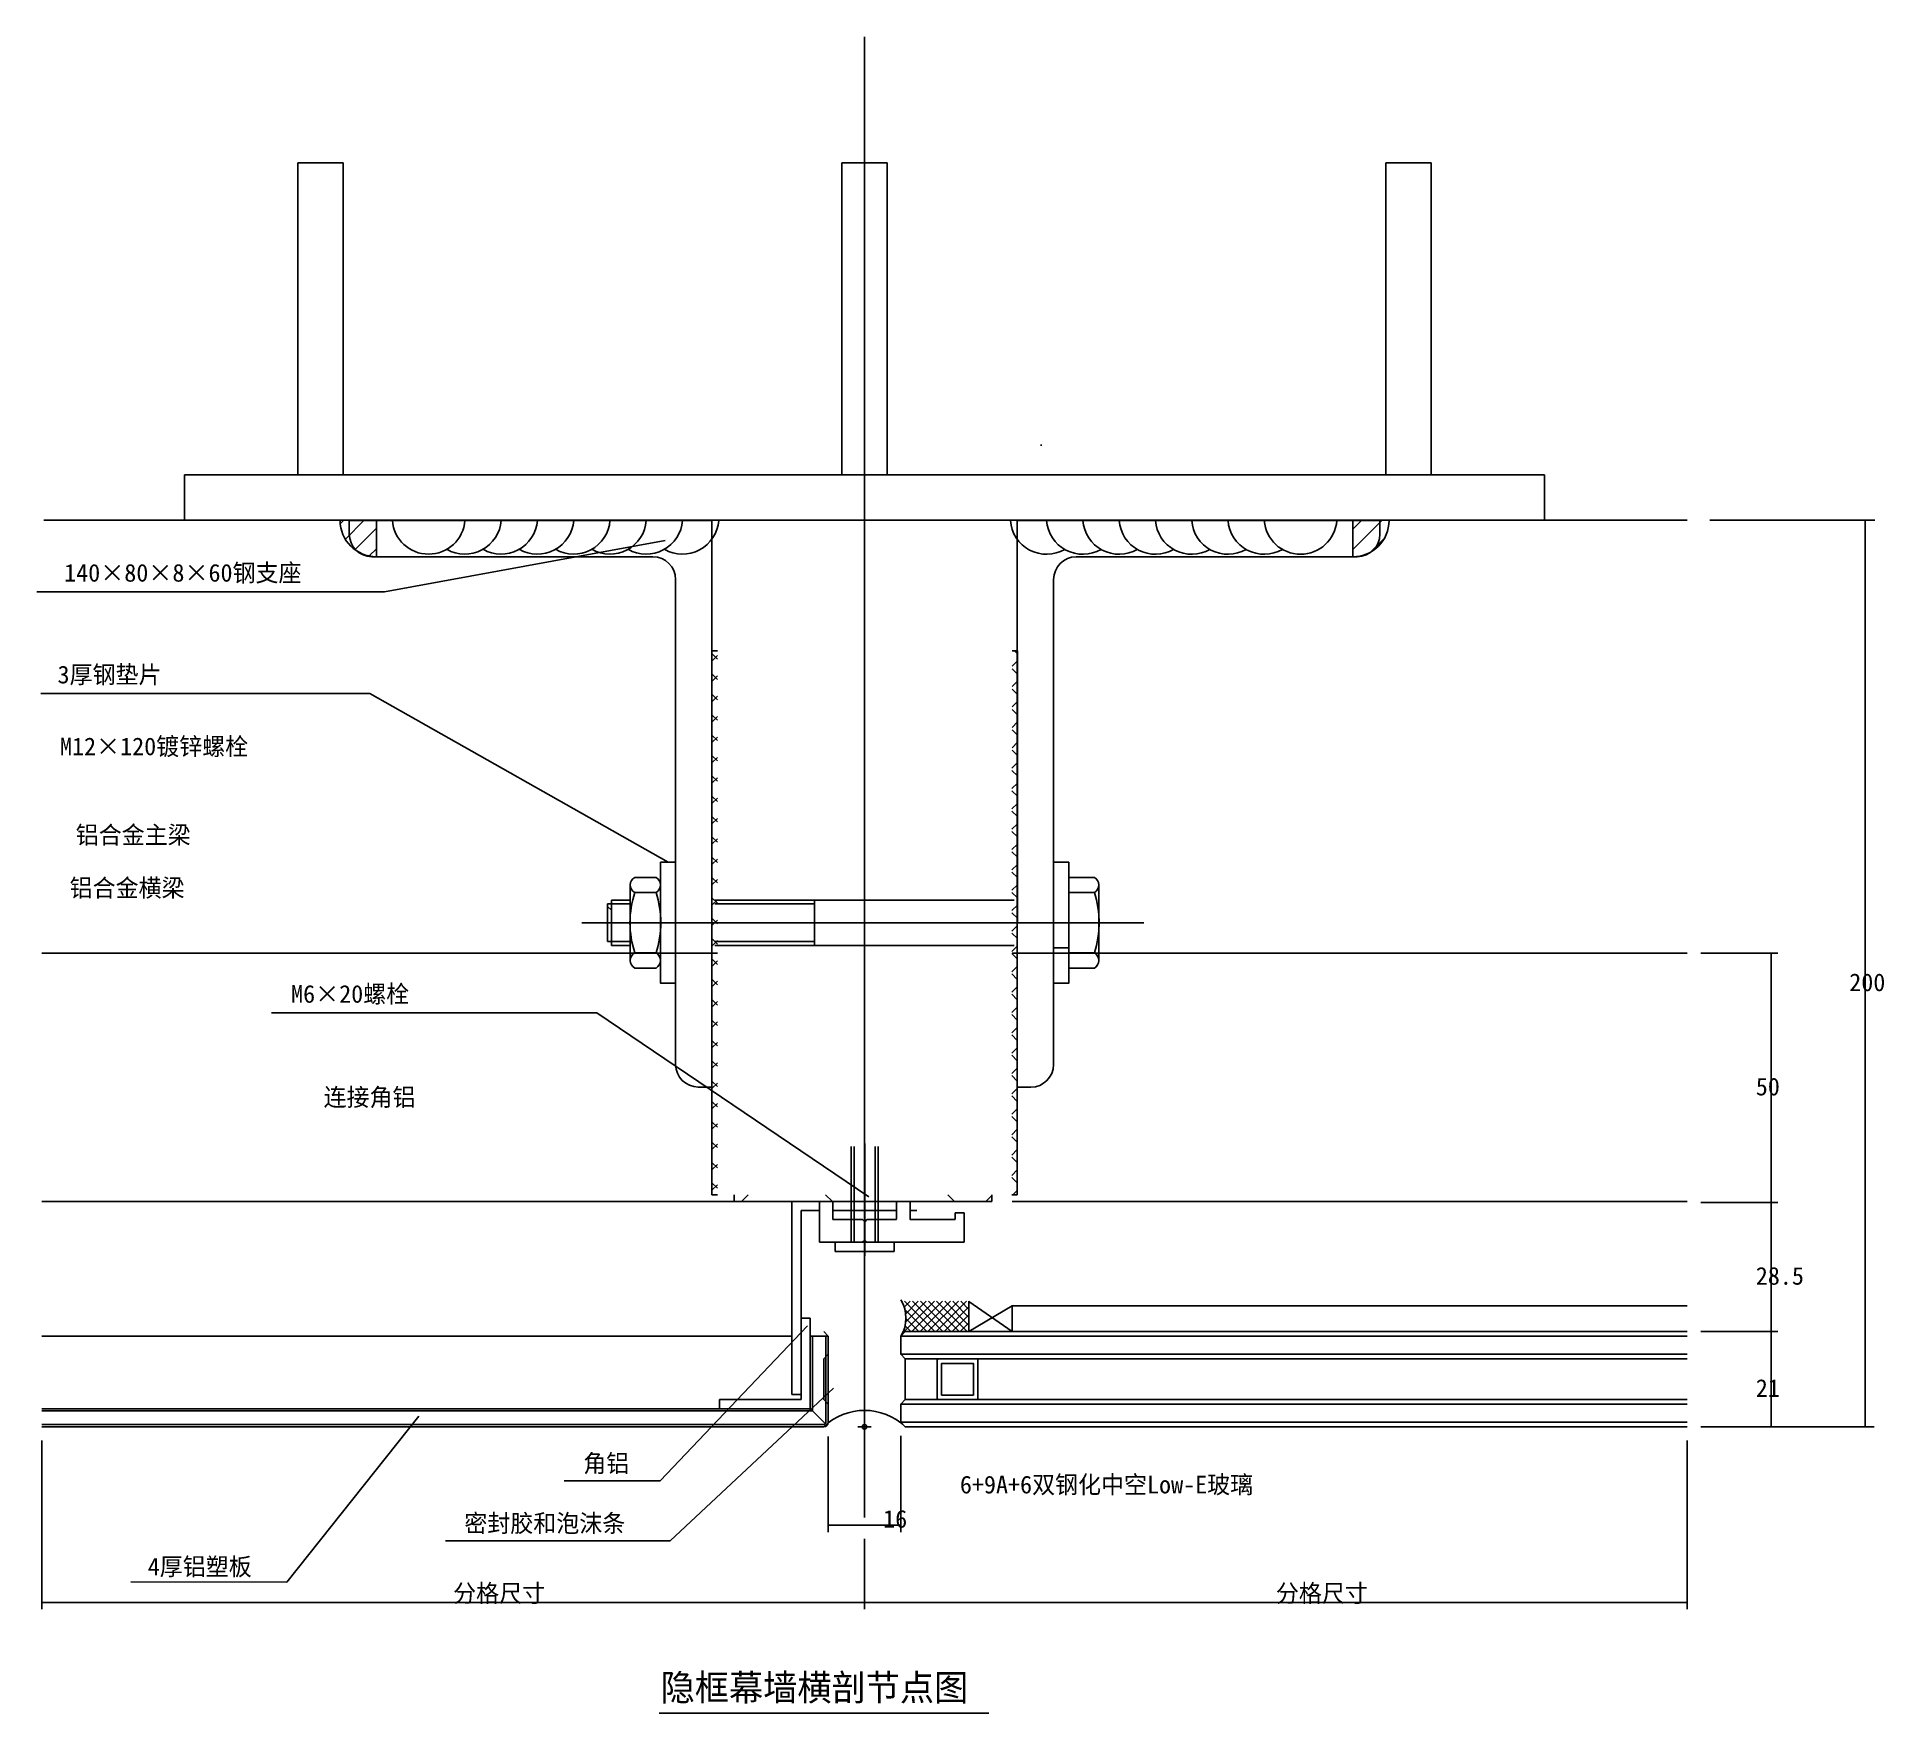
# Model space of a CAD drawing. Header units: metres. Extents: x -2659 to 2774, y 793 to 1163.
# Drawn here: x 2367 to 2774.4, y 793.1 to 1162.8 of the extents above.
import ezdxf

# ---------------------------------------------------------------- set-up
doc = ezdxf.new("R2010")
doc.units = ezdxf.units.M
for name, color, linetype in [('2', 2, 'Continuous'), ('3', 5, 'Continuous'), ('4', 4, 'Continuous'), ('5', 3, 'Continuous'), ('6', 6, 'Continuous'), ('ALUMINUM-H', 8, 'Continuous'), ('BG', 35, 'Continuous'), ('Dim', 3, 'Continuous'), ('FRAME', 157, 'Continuous'), ('GRID', 8, 'Continuous'), ('SMPEN_THICK', 7, 'Continuous'), ('标注1', 2, 'Continuous')]:
    doc.layers.add(name, color=color, linetype=linetype)

# ---------------------------------------------------------------- blocks, each defined once
blk = doc.blocks.new('mp')
at = {"color": 1}
for p, q in [((-1.5, 0), (1.5, 0)), ((0, 1.5), (0, -1.5))]:
    blk.add_line(p, q, dxfattribs=at)
blk.add_circle((0, 0), 0.5, dxfattribs=at)

msp = doc.modelspace()

# ---------------------------------------------------------------- hatches: boundary and pattern name
h = msp.add_hatch()
h.set_pattern_fill('AR-CONC', scale=8)
h.paths.add_polyline_path([(2368.57, 1147.81), (2368.57, 1056.26), (2399.56, 1056.26), (2399.56, 1066.26), (2424.56, 1066.26), (2424.56, 1135.08), (2434.56, 1135.08), (2434.56, 1066.26), (2544.56, 1066.26), (2544.56, 1135.08), (2554.56, 1135.08), (2554.56, 1066.26), (2664.56, 1066.26), (2664.56, 1135.08), (2674.56, 1135.08), (2674.56, 1066.26), (2699.56, 1066.26), (2699.56, 1056.26), (2731.03, 1056.26), (2731.03, 1147.81)])
h = msp.add_hatch()
h.set_pattern_fill('ANSI31', scale=128)
h.paths.add_polyline_path([(2368.57, 1147.81), (2368.57, 1056.26), (2399.56, 1056.26), (2399.56, 1066.26), (2424.56, 1066.26), (2424.56, 1135.08), (2434.56, 1135.08), (2434.56, 1066.26), (2544.56, 1066.26), (2544.56, 1135.08), (2554.56, 1135.08), (2554.56, 1066.26), (2664.56, 1066.26), (2664.56, 1135.08), (2674.56, 1135.08), (2674.56, 1066.26), (2699.56, 1066.26), (2699.56, 1056.26), (2731.03, 1056.26), (2731.03, 1147.81)])
at = {"layer": '3'}
h = msp.add_hatch(dxfattribs=at)
h.set_pattern_fill('NET', scale=10)
h.paths.add_polyline_path([(2558.56, 871.26), (2565.56, 871.26), (2565.56, 862.26), (2558.56, 862.26)])
h = msp.add_hatch(dxfattribs=at)
h.set_pattern_fill('AR-SAND', scale=0.5)
h.paths.add_polyline_path([(2566.56, 870.26), (2573.56, 870.26), (2573.56, 863.26), (2566.56, 863.26)])
at = {"layer": '5'}
h = msp.add_hatch(dxfattribs=at)
h.set_pattern_fill('ANSI31')
h.paths.add_polyline_path([(2433.9, 1056.19, 0.41), (2441.9, 1048.19), (2441.9, 1056.19)])
h = msp.add_hatch(dxfattribs=at)
h.set_pattern_fill('ANSI31')
h.paths.add_polyline_path([(2665.25, 1056.17, -0.41), (2657.25, 1048.17), (2657.25, 1056.17)])
at = {"layer": 'ALUMINUM-H'}
h = msp.add_hatch(dxfattribs=at)
h.set_pattern_fill('ANSI37')
h.paths.add_polyline_path([(2517.1, 1027.46), (2515.9, 1027.46), (2515.9, 907.46), (2517.1, 907.46)])
h = msp.add_hatch(dxfattribs=at)
h.set_pattern_fill('ANSI37')
h.paths.add_polyline_path([(2582.1, 1027.44), (2583.3, 1027.44), (2583.24, 907.44), (2582.04, 907.44)])
h = msp.add_hatch(dxfattribs=at)
h.set_pattern_fill('ANSI37', scale=6)
h.paths.add_polyline_path([(2546.24, 907.46), (2520.84, 907.46), (2520.84, 906.96), (2520.84, 905.96), (2546.24, 905.96)])
h.paths.add_polyline_path([(2577.64, 906.96), (2577.64, 907.46), (2552.24, 907.46), (2552.24, 905.96), (2577.64, 905.96)])

# ---------------------------------------------------------------- linework, layer by layer
for p, q in [((2424.56, 1066.26), (2424.56, 1135.08)), ((2424.56, 1135.08), (2434.56, 1135.08)), ((2434.56, 1066.26), (2434.56, 1135.08)), ((2544.56, 1135.08), (2554.56, 1135.08)), ((2544.56, 1066.26), (2544.56, 1135.08)), ((2554.56, 1066.26), (2554.56, 1135.08)), ((2664.56, 1066.26), (2664.56, 1135.08)), ((2664.56, 1135.08), (2674.56, 1135.08)), ((2674.56, 1066.26), (2674.56, 1135.08)), ((2399.56, 1066.26), (2699.56, 1066.26)), ((2399.56, 1056.26), (2399.56, 1066.26)), ((2699.56, 1066.26), (2699.56, 1056.26)), ((2699.56, 1056.26), (2399.56, 1056.26)), ((2736.03, 1056.26), (2772.41, 1056.26)), ((2770.25, 1056.26), (2770.25, 856.26)), ((2734.03, 960.76), (2751.02, 960.76)), ((2749.52, 905.76), (2749.52, 960.76)), ((2734.03, 905.76), (2751.02, 905.76)), ((2736.03, 856.26), (2772.23, 856.26)), ((2541.56, 854.12), (2541.56, 833.03)), ((2557.56, 854.26), (2557.56, 833.03)), ((2557.56, 834.53), (2541.56, 834.53)), ((2504.3, 793.12), (2576.97, 793.12))]:
    msp.add_line(p, q)
for points in [[(2502.9, 1048.19), (2440.9, 1048.19, -0.41), (2435.9, 1053.19), (2435.9, 1056.19), (2515.9, 1056.19), (2515.9, 931.19), (2512.9, 931.19, -0.41), (2507.9, 936.19), (2507.9, 1043.19, 0.41)], [(2596.25, 1048.17), (2658.25, 1048.17, 0.41), (2663.25, 1053.17), (2663.25, 1056.17), (2583.25, 1056.17), (2583.25, 931.17), (2586.25, 931.17, 0.41), (2591.25, 936.17), (2591.25, 1043.17, -0.41)]]:
    msp.add_lwpolyline(points, format="xyb", close=True)
at = {"layer": '2'}
for p, q in [((2368.57, 1056.26), (2731.03, 1056.26)), ((2517.1, 960.76), (2368.1, 960.76)), ((2582.1, 960.76), (2731.03, 960.76)), ((2533.56, 905.96), (2368.1, 905.96)), ((2533.56, 863.37), (2533.56, 905.96)), ((2539.6, 896.96), (2539.6, 905.86)), ((2542.6, 905.96), (2539.7, 905.96)), ((2542.6, 902.06), (2542.6, 905.96)), ((2556.6, 902.06), (2556.6, 905.86)), ((2559.5, 905.96), (2556.7, 905.96)), ((2559.6, 902.06), (2559.6, 905.86)), ((2582.1, 905.96), (2731.03, 905.96)), ((2535.56, 862.26), (2535.56, 903.96)), ((2539.6, 903.96), (2535.56, 903.96)), ((2556.6, 903.96), (2542.6, 903.96)), ((2542.7, 901.96), (2549.1, 901.96)), ((2549.6, 901.46), (2549.1, 901.96)), ((2549.6, 901.46), (2550.1, 901.96)), ((2556.5, 901.96), (2550.1, 901.96)), ((2561.1, 903.96), (2559.6, 903.96)), ((2569.44, 901.96), (2559.7, 901.96)), ((2569.54, 902.06), (2569.54, 903.36)), ((2571.44, 903.46), (2569.64, 903.46)), ((2571.54, 897.06), (2571.54, 903.36)), ((2539.6, 896.96), (2549.1, 896.96)), ((2543.1, 894.96), (2543.1, 896.96)), ((2556.1, 896.96), (2543.1, 896.96)), ((2549.6, 897.46), (2549.1, 896.96)), ((2549.6, 897.46), (2550.1, 896.96)), ((2571.44, 896.96), (2550.1, 896.96)), ((2556.1, 894.96), (2556.1, 896.96)), ((2556.1, 894.96), (2543.1, 894.96)), ((2537.56, 880.26), (2535.56, 880.26)), ((2537.56, 860.26), (2537.56, 880.26)), ((2582.1, 882.96), (2731.03, 882.96)), ((2533.56, 876.26), (2368.1, 876.26)), ((2541.56, 876.26), (2537.56, 876.26)), ((2541.56, 857.26), (2541.56, 876.26)), ((2537.56, 860.26), (2368.1, 860.26)), ((2535.56, 862.26), (2517.56, 862.26)), ((2517.56, 860.26), (2517.56, 862.26)), ((2540.56, 856.26), (2368.1, 856.26))]:
    msp.add_line(p, q, dxfattribs=at)
for centre, start, end in [((2539.7, 905.86), 90, 180), ((2556.7, 905.86), 90, 180), ((2559.5, 905.86), 0, 90), ((2539.5, 902.06), 270, 0), ((2542.7, 902.06), 180, 270), ((2556.5, 902.06), 270, 0), ((2559.7, 902.06), 180, 270), ((2569.44, 902.06), 270, 0), ((2569.64, 903.36), 90, 180), ((2571.44, 903.36), 0, 90), ((2571.44, 897.06), 270, 0)]:
    msp.add_arc(centre, 0.1, start, end, dxfattribs=at)
at = {"layer": '3'}
for p, q in [((2538.06, 859.76), (2538.06, 876.26)), ((2541.06, 857.26), (2541.06, 876.26)), ((2557.56, 876.26), (2731.03, 876.26)), ((2557.56, 872.26), (2731.03, 872.26)), ((2538.06, 859.76), (2368.1, 859.76)), ((2538.06, 859.76), (2540.92, 856.9)), ((2557.56, 861.26), (2731.03, 861.26)), ((2540.56, 856.76), (2368.1, 856.76)), ((2557.56, 857.26), (2731.03, 857.26))]:
    msp.add_line(p, q, dxfattribs=at)
msp.add_lwpolyline([(2565.56, 862.56), (2565.56, 870.96, -0.41), (2565.86, 871.26), (2574.31, 871.26, -0.41), (2574.56, 871.01), (2574.56, 862.51, -0.41), (2574.31, 862.26), (2565.86, 862.26, -0.41)], format="xyb", close=True, dxfattribs=at)
msp.add_lwpolyline([(2566.56, 863.26), (2566.56, 870.26), (2573.56, 870.26), (2573.56, 863.26)], close=True, dxfattribs=at)
msp.add_arc((2540.56, 857.26), 0.5, 270, 0, dxfattribs=at)
at = {"layer": '4'}
for p, q in [((2546.6, 918.07), (2546.6, 896.96)), ((2552.6, 918.07), (2552.6, 896.96)), ((2557.89, 883.96), (2557.79, 883.86)), ((2564.96, 883.96), (2557.94, 876.93)), ((2559.65, 883.96), (2558.32, 882.62)), ((2565.1, 877.26), (2558.4, 883.96)), ((2563.33, 877.26), (2558.47, 882.12)), ((2561.42, 883.96), (2558.65, 881.18)), ((2563.19, 883.96), (2558.66, 879.42)), ((2561.56, 877.26), (2558.7, 880.12)), ((2566.73, 883.96), (2560.03, 877.26)), ((2566.86, 877.26), (2560.17, 883.96)), ((2568.49, 883.96), (2561.8, 877.26)), ((2568.63, 877.26), (2561.94, 883.96)), ((2570.26, 883.96), (2563.56, 877.26)), ((2570.4, 877.26), (2563.7, 883.96)), ((2572.03, 883.96), (2565.33, 877.26)), ((2572.17, 877.26), (2565.47, 883.96)), ((2572.56, 882.72), (2567.1, 877.26)), ((2572.56, 878.63), (2567.24, 883.96)), ((2572.56, 880.96), (2568.87, 877.26)), ((2572.56, 880.4), (2569.01, 883.96)), ((2572.56, 882.16), (2570.77, 883.96)), ((2572.56, 883.93), (2572.54, 883.96)), ((2572.56, 883.96), (2572.56, 877.26)), ((2582.1, 877.26), (2572.56, 883.93)), ((2572.56, 877.26), (2582.1, 882.96)), ((2582.1, 882.96), (2582.1, 877.26)), ((2558.3, 876.99), (2558.07, 877.22)), ((2559.79, 877.26), (2558.51, 878.54)), ((2572.56, 879.19), (2570.63, 877.26)), ((2572.56, 877.42), (2572.4, 877.26))]:
    msp.add_line(p, q, dxfattribs=at)
for centre, radius, start, end in [((2551.1, 880.26), 7.6, 328.25, 31.75), ((2549.56, 846.91), 12.98, 46.1, 133.9)]:
    msp.add_arc(centre, radius, start, end, dxfattribs=at)
at = {"layer": '5'}
for p, q in [((2441.9, 1048.19), (2441.9, 1056.19)), ((2657.25, 1048.17), (2657.25, 1056.17))]:
    msp.add_line(p, q, dxfattribs=at)
for centre, radius, start, end in [((2441.9, 1056.19), 8, 180, 270), ((2453.42, 1056.77), 8.02, 184.14, 355.86), ((2461.42, 1056.77), 8.02, 240.09, 355.86), ((2469.42, 1056.77), 8.02, 240.09, 355.86), ((2477.42, 1056.77), 8.02, 240.09, 355.86), ((2485.42, 1056.77), 8.02, 240.09, 355.86), ((2493.42, 1056.77), 8.02, 240.09, 355.86), ((2501.42, 1056.77), 8.02, 240.09, 355.86), ((2509.42, 1056.77), 8.02, 240.09, 355.86), ((2589.73, 1056.75), 8.02, 184.14, 299.91), ((2597.73, 1056.75), 8.02, 184.14, 299.91), ((2605.73, 1056.75), 8.02, 184.14, 299.91), ((2613.73, 1056.75), 8.02, 184.14, 299.91), ((2621.73, 1056.75), 8.02, 184.14, 299.91), ((2629.73, 1056.75), 8.02, 184.14, 299.91), ((2637.73, 1056.75), 8.02, 184.14, 299.91), ((2645.73, 1056.75), 8.02, 184.14, 355.86), ((2657.25, 1056.17), 8, 270, 0)]:
    msp.add_arc(centre, radius, start, end, dxfattribs=at)
at = {"layer": '6'}
for p, q in [((2591.25, 980.79, -15.56), (2594.59, 980.79, -15.56)), ((2594.59, 980.79, -15.56), (2594.59, 977.46, -15.56)), ((2498.9, 974.12), (2503.57, 974.12)), ((2594.59, 977.46, -15.56), (2600.25, 977.46, -15.56)), ((2601.25, 975.79, -15.56), (2601.25, 968.71, -15.56)), ((2492.9, 963.29), (2492.9, 971.62)), ((2492.9, 971.62), (2497.9, 971.62)), ((2492.9, 971.05), (2493.73, 970.21)), ((2493.73, 972.46), (2493.73, 962.46)), ((2493.73, 972.46), (2497.9, 972.46)), ((2516.56, 972.46, 3.91), (2582.56, 972.46, 3.91)), ((2516.56, 971.62, 3.91), (2538.55, 971.62, 3.91)), ((2538.55, 972.46, 3.91), (2538.55, 962.46, 3.91)), ((2601.25, 966.2, -15.56), (2601.25, 959.12, -15.56)), ((2492.9, 963.29), (2497.9, 963.29)), ((2493.73, 962.46), (2497.9, 962.46)), ((2516.56, 963.29, 3.91), (2538.55, 963.29, 3.91)), ((2516.56, 962.46, 3.91), (2582.56, 962.46, 3.91)), ((2594.59, 961.88, -15.56), (2591.25, 961.88, -15.56)), ((2594.59, 957.46, -15.56), (2594.59, 954.12, -15.56)), ((2600.25, 957.46, -15.56), (2594.59, 957.46, -15.56))]:
    msp.add_line(p, q, dxfattribs=at)
for points in [[(2504.57, 964.12), (2504.57, 980.79)], [(2497.9, 975.79), (2497.9, 959.12)], [(2601.25, 975.79), (2601.25, 959.12)]]:
    msp.add_lwpolyline(points, dxfattribs=at)
for points in [[(2507.9, 954.12), (2504.57, 954.12), (2504.57, 980.79), (2507.9, 980.79)], [(2591.25, 954.12), (2594.59, 954.12), (2594.59, 980.79), (2591.25, 980.79)]]:
    msp.add_lwpolyline(points, close=True, dxfattribs=at)
for points in [[(2503.57, 960.79, 0.16), (2503.57, 974.12, 0.6), (2503.57, 977.46), (2498.9, 977.46, 0.6), (2498.9, 974.12, 0.16), (2498.9, 960.79, 0.6), (2498.9, 957.46), (2503.57, 957.46, 0.6), (2503.57, 960.79), (2498.9, 960.79)], [(2594.59, 960.79), (2600.25, 960.79, -0.6), (2600.25, 957.46), (2594.59, 957.46), (2594.59, 977.46), (2600.25, 977.46, -0.6), (2600.25, 974.12), (2594.59, 974.12)]]:
    msp.add_lwpolyline(points, format="xyb", dxfattribs=at)
for centre, radius, start, end in [((2599.36, 975.79, -15.56), 1.89, 0, 61.93), ((2579.32, 967.46), 21.97, 342.33, 17.67), ((2579.32, 967.46, -15.56), 21.97, 356.72, 3.28), ((2599.36, 959.12, -15.56), 1.89, 298.07, 0)]:
    msp.add_arc(centre, radius, start, end, dxfattribs=at)
at = {"layer": 'ALUMINUM-H'}
for p, q in [((2515.9, 1027.46), (2515.9, 907.46)), ((2517.1, 1027.46), (2515.9, 1027.46)), ((2582.1, 1027.44), (2583.3, 1027.44)), ((2583.3, 1027.44), (2583.24, 907.44)), ((2547.27, 918.07), (2547.27, 896.96)), ((2549.56, 885.95), (2549.56, 919.37)), ((2549.6, 893.96), (2549.6, 918.74)), ((2551.93, 918.07), (2551.93, 896.96)), ((2517.1, 907.46), (2515.9, 907.46)), ((2520.84, 905.96), (2520.84, 907.46)), ((2520.84, 905.96), (2577.64, 905.96)), ((2542.24, 905.96), (2556.24, 905.96)), ((2545.89, 905.96), (2552.24, 905.96)), ((2577.64, 905.96), (2577.64, 907.46)), ((2582.04, 907.44), (2583.24, 907.44))]:
    msp.add_line(p, q, dxfattribs=at)
at = {"layer": 'BG'}
msp.add_line((2533.56, 863.37), (2535.56, 863.37), dxfattribs=at)
msp.add_arc((2540.56, 857.26), 1, 270, 0, dxfattribs=at)
at = {"layer": 'Dim'}
for p, q in [((2536.97, 878.55), (2504.51, 844.32)), ((2542.75, 864.77), (2506.72, 831.12)), ((2368.1, 853.26), (2368.1, 816.04)), ((2731.03, 853.26), (2731.03, 816.04)), ((2504.51, 844.32), (2483.35, 844.32)), ((2506.72, 831.12), (2457.11, 831.12)), ((2549.56, 831.53), (2549.56, 816.04)), ((2549.56, 831.53), (2549.56, 816.04)), ((2368.1, 817.54), (2549.56, 817.54)), ((2731.03, 817.54), (2549.56, 817.54))]:
    msp.add_line(p, q, dxfattribs=at)
for points in [[(2505.56, 1051.75), (2443.71, 1040.45), (2367.03, 1040.45)], [(2506.23, 980.79), (2440.46, 1018), (2367.91, 1018)], [(2550.54, 907.02), (2490.51, 947.58), (2418.73, 947.58)], [(2451.29, 858.63), (2422.11, 822), (2387.77, 822.03)]]:
    msp.add_lwpolyline(points, dxfattribs=at)
at = {"layer": 'FRAME'}
for p, q in [((2540.56, 877.26), (2541.56, 876.26)), ((2541.56, 876.26), (2541.56, 872.26)), ((2541.56, 872.26), (2540.56, 871.26)), ((2540.56, 871.26), (2540.56, 862.26)), ((2558.56, 871.26), (2731.03, 871.26)), ((2540.56, 862.26), (2541.56, 861.26)), ((2541.56, 861.26), (2541.56, 857.26)), ((2558.56, 862.26), (2731.03, 862.26))]:
    msp.add_line(p, q, dxfattribs=at)
msp.add_lwpolyline([(2731.03, 877.26), (2558.56, 877.26), (2557.56, 876.26), (2557.56, 872.26), (2558.56, 871.26), (2558.56, 862.26), (2557.56, 861.26), (2557.56, 857.26), (2558.56, 856.26), (2731.03, 856.26)], dxfattribs=at)
at = {"layer": 'GRID'}
for p, q in [((2549.56, 1162.84), (2549.56, 836.24)), ((2611.15, 967.46), (2487.24, 967.46))]:
    msp.add_line(p, q, dxfattribs=at)
at = {"layer": '标注1'}
for p, q in [((2734.03, 905.76), (2751.02, 905.76)), ((2749.52, 877.26), (2749.52, 905.76)), ((2734.03, 877.26), (2751.02, 877.26)), ((2734.03, 877.26), (2751.02, 877.26)), ((2749.52, 877.26), (2749.52, 856.26)), ((2734.03, 856.26), (2751.02, 856.26))]:
    msp.add_line(p, q, dxfattribs=at)

# ---------------------------------------------------------------- block references
msp.add_blockref('mp', (2549.56, 856.26))

# ---------------------------------------------------------------- texts
at = {"char_height": 3.9, "attachment_point": 1}
for s, insert in [('\\A1;200', (2766.75, 956.26)), ('\\A1;50', (2746.14, 933.26)), ('\\A1;16', (2553.67, 837.9))]:
    msp.add_mtext(s, dxfattribs=dict(at, insert=insert))
at = {"layer": 'Dim'}
for s, p in [('140×80×8×60钢支座', (2373.03, 1042.69)), ('3厚钢垫片', (2371.57, 1020.24, 3.91)), ('M12×120镀锌螺栓', (2372.11, 1004.4, 3.91)), ('铝合金主梁', (2375.59, 984.87)), ('铝合金横梁', (2374.24, 973.19)), ('M6×20螺栓', (2423.08, 949.8)), ('连接角铝', (2430.25, 927.02)), ('角铝', (2487.53, 846.26)), ('6+9A+6双钢化中空Low-E玻璃', (2570.6, 841.57)), ('密封胶和泡沫条 ', (2461.3, 833.04)), ('4厚铝塑板', (2391.47, 823.48))]:
    msp.add_text(s, height=3.9, dxfattribs=at).set_placement(p)
at = {"layer": 'Dim', "char_height": 3.9, "attachment_point": 1}
for insert in [(2458.83, 821.51), (2640.29, 821.51)]:
    msp.add_mtext('分格尺寸', dxfattribs=dict(at, insert=insert))
at = {"layer": 'SMPEN_THICK', "insert": (2504.59, 801.66), "char_height": 5.8, "attachment_point": 1}
msp.add_mtext('隐框幕墙横剖节点图', dxfattribs=at)
at = {"layer": '标注1', "char_height": 3.9, "attachment_point": 1}
for s, insert in [('\\A1;28.5', (2746.14, 891.51)), ('21', (2746.14, 866.76))]:
    msp.add_mtext(s, dxfattribs=dict(at, insert=insert))

doc.saveas('drawing.dxf')
